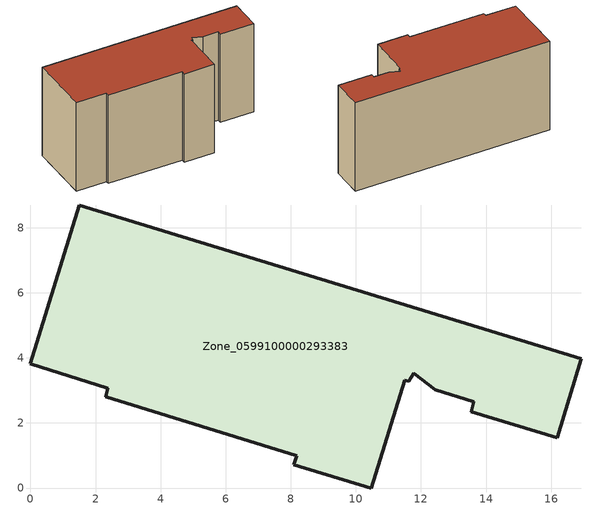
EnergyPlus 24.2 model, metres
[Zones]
Zone_0599100000293383
 floor ground (C_G): 11.63,3.27 11.51,3.31 10.48,0 8.09,0.71 8.18,0.99 2.31,2.81 2.38,3.06 0,3.81 1.49,8.7 16.92,3.97 16.18,1.54 13.54,2.35 13.63,2.65 12.44,3.02 11.78,3.53 z0
 wall outside (C_F): 13.63,2.65 13.54,2.35 16.18,1.54 16.92,3.97 1.49,8.7 0,3.81 2.38,3.06 2.31,2.81 8.18,0.99 8.09,0.71 10.48,0 11.51,3.31 11.63,3.27 11.78,3.53 12.44,3.02 13.63,2.65 z0:7.83
 roof outside (C_R): 11.78,3.53 12.44,3.02 13.63,2.65 13.54,2.35 16.18,1.54 16.92,3.97 1.49,8.7 0,3.81 2.38,3.06 2.31,2.81 8.18,0.99 8.09,0.71 10.48,0 11.51,3.31 11.63,3.27 z7.83
[BUILDING]
Pand.0599100000293383: North Axis=0; Terrain=City; Loads Convergence Tolerance Value=0.04; Temperature Convergence Tolerance Value=0.4; Solar Distribution=FullExterior; Maximum Number of Warmup Days=25; Minimum Number of Warmup Days=1
[Site:Location]
Rotterdam.The.Hague.AP_ZH_NLD Design_Conditions: Latitude=51.96; Longitude=4.45; Time Zone=1; Elevation=-4.5
[SITE:GROUNDTEMPERATURE:BUILDINGSURFACE]
18, 18, 18, 18, 18, 18, 18, 18, 18, 18, 18, 18
[MATERIAL] Thermal Absorptance=0.9; Solar Absorptance=0.7; Visible Absorptance=0.7
Name | Roughness | Thickness | Conductivity | Density | Specific Heat
G.TI.1975-1991 | MediumSmooth | 0.15 | 0.288461 | 540 | 1210
F.TI.1975-1991 | Rough | 0.3 | 0.230769 | 1920 | 840
R.TI.1975-1991 | MediumRough | 0.2 | 0.153846 | 1500 | 1000
[CONSTRUCTION]
C_G: G.TI.1975-1991
C_F: F.TI.1975-1991
C_R: R.TI.1975-1991
[ZONE]
Zone_0599100000293383: Type=1; Multiplier=1; Ceiling Height=Autocalculate; Volume=Autocalculate; Floor Area=autocalculate; Part of Total Floor Area=Yes
[ZONEINFILTRATION:DESIGNFLOWRATE]
Infil_Zone_0599100000293383: Zone or ZoneList or Space or SpaceList=Zone_0599100000293383; Schedule=AlwaysOn; Design Flow Rate Calculation Method=Flow/Area; Flow Rate per Floor Area=0.003; Constant Term Coefficient=1; Temperature Term Coefficient=0; Velocity Term Coefficient=0; Velocity Squared Term Coefficient=0
[HVACTEMPLATE:ZONE:IDEALLOADSAIRSYSTEM]
Zone_0599100000293383: Maximum Heating Supply Air Temperature=50; Minimum Cooling Supply Air Temperature=13; Maximum Heating Supply Air Humidity Ratio=0.0156; Minimum Cooling Supply Air Humidity Ratio=0.0077; Heating Limit=NoLimit; Cooling Limit=NoLimit; Dehumidification Control Type=ConstantSensibleHeatRatio; Cooling Sensible Heat Ratio=0.7; Dehumidification Setpoint=60; Humidification Control Type=None; Humidification Setpoint=30; Outdoor Air Method=None; Outdoor Air Flow Rate per Person=0.00944; Outdoor Air Flow Rate per Zone Floor Area=0; Outdoor Air Flow Rate per Zone=0; Demand Controlled Ventilation Type=None; Outdoor Air Economizer Type=NoEconomizer; Heat Recovery Type=None; Sensible Heat Recovery Effectiveness=0.7; Latent Heat Recovery Effectiveness=0.65
[ZONECONTROL:THERMOSTAT]
ThermostatControl_Zone_0599100000293383: Zone or ZoneList=Zone_0599100000293383; Control Type Schedule=DualSetpointControlType; Control 1=Thermostat_Zone_0599100000293383; Temperature Difference Between Cutout And Setpoint=0
[THERMOSTATSETPOINT:DUALSETPOINT]
Thermostat_Zone_0599100000293383: Heating Setpoint Temperature Schedule=HeatingSetpoint_Zone_0599100000293383; Cooling Setpoint Temperature Schedule=CoolingSetpoint_Zone_0599100000293383
[SCHEDULE:COMPACT]
HeatingSetpoint_Zone_0599100000293383: Through: 12/31, For: AllDays, Until: 24:00, 21
CoolingSetpoint_Zone_0599100000293383: Through: 12/31, For: AllDays, Until: 24:00, 24
DualSetpointControlType: Through: 12/31, For: AllDays, Until: 24:00, 4
AlwaysOn: Through: 12/31, For: AllDays, Until: 24:00, 1
